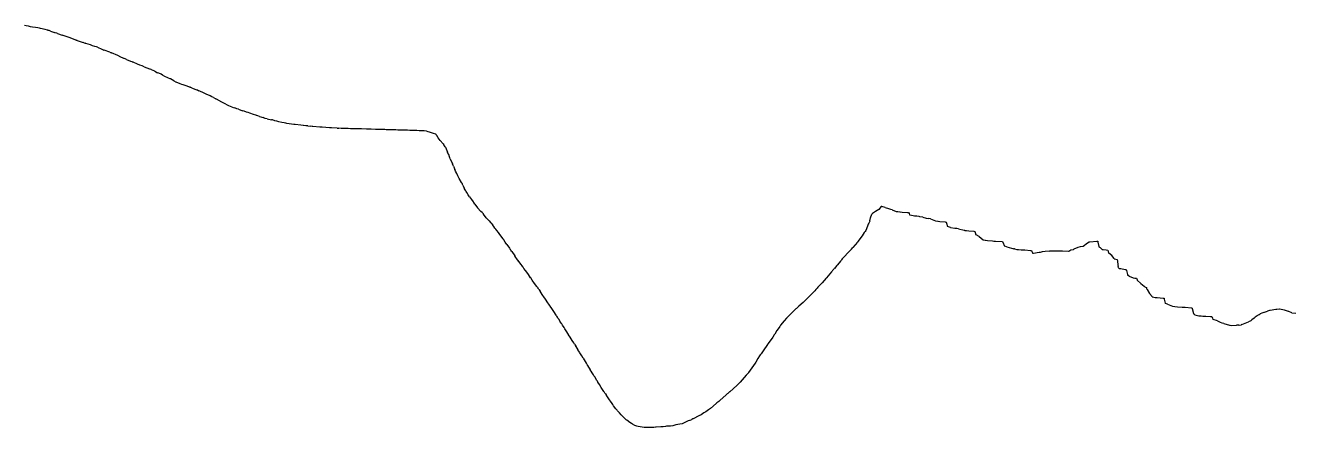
# Model space of a CAD drawing. Extents: x -19 to 227, y -64 to 33.
# Drawn here: x 61.13 to 101.32, y -21.14 to -8.42 of the extents above; entities that cross this region are included whole.
import ezdxf

# ---------------------------------------------------------------- set-up
doc = ezdxf.new("R2010")
doc.units = 0

msp = doc.modelspace()

# ---------------------------------------------------------------- linework, layer by layer
at = {"layer": 'MIDPLANE_Z0_OUTLINE'}
for p, q in [((61.1547, -8.4348), (61.1053, -8.4243)), ((61.2259, -8.4501), (61.1547, -8.4348)), ((61.291, -8.4637), (61.2259, -8.4501)), ((61.353, -8.4767), (61.291, -8.4637)), ((61.4547, -8.4895), (61.353, -8.4767)), ((61.5259, -8.4985), (61.4547, -8.4895)), ((61.5776, -8.5135), (61.5259, -8.4985)), ((61.6075, -8.5221), (61.5776, -8.5135)), ((61.7547, -8.555), (61.6075, -8.5221)), ((61.8259, -8.5709), (61.7547, -8.555)), ((61.8434, -8.5774), (61.8259, -8.5709)), ((61.8499, -8.5798), (61.8434, -8.5774)), ((61.879, -8.5885), (61.8499, -8.5798)), ((61.9294, -8.6037), (61.879, -8.5885)), ((61.9294, -8.6037), (62.0547, -8.6466)), ((62.0758, -8.6538), (62.0547, -8.6466)), ((62.1243, -8.6667), (62.0758, -8.6538)), ((62.1259, -8.6672), (62.1243, -8.6667)), ((62.1464, -8.6749), (62.1259, -8.6672)), ((62.1464, -8.6749), (62.2975, -8.7321)), ((62.3547, -8.7518), (62.2975, -8.7321)), ((62.4259, -8.7763), (62.3547, -8.7518)), ((62.4806, -8.7963), (62.4259, -8.7763)), ((62.5192, -8.8104), (62.4806, -8.7963)), ((62.6547, -8.8631), (62.5192, -8.8104)), ((62.7259, -8.8909), (62.6547, -8.8631)), ((62.7331, -8.8932), (62.7259, -8.8909)), ((62.7356, -8.894), (62.7331, -8.8932)), ((62.7443, -8.8967), (62.7356, -8.894)), ((62.7662, -8.9037), (62.7443, -8.8967)), ((62.7662, -8.9037), (62.9547, -8.9657)), ((62.9616, -8.968), (62.9547, -8.9657)), ((62.986, -8.9749), (62.9616, -8.968)), ((62.986, -8.9749), (63.0259, -8.9864)), ((63.0482, -8.9942), (63.0259, -8.9864)), ((63.1868, -9.0428), (63.0482, -8.9942)), ((63.2547, -9.0666), (63.1868, -9.0428)), ((63.3259, -9.0915), (63.2547, -9.0666)), ((63.3809, -9.1061), (63.3259, -9.0915)), ((63.4146, -9.115), (63.3809, -9.1061)), ((63.4146, -9.115), (63.5547, -9.1775)), ((63.5547, -9.1775), (63.6134, -9.2037)), ((63.6151, -9.2044), (63.6134, -9.2037)), ((63.6223, -9.2073), (63.6151, -9.2044)), ((63.6252, -9.2085), (63.6223, -9.2073)), ((63.6259, -9.2089), (63.6252, -9.2085)), ((63.8077, -9.2749), (63.6259, -9.2089)), ((63.8077, -9.2749), (63.8422, -9.2874)), ((63.8547, -9.2933), (63.8422, -9.2874)), ((63.9259, -9.3266), (63.8547, -9.2933)), ((63.9793, -9.3475), (63.9259, -9.3266)), ((64.0532, -9.3764), (63.9793, -9.3475)), ((64.1547, -9.4237), (64.0532, -9.3764)), ((64.2259, -9.457), (64.1547, -9.4237)), ((64.2476, -9.4688), (64.2259, -9.457)), ((64.2562, -9.4735), (64.2476, -9.4688)), ((64.2858, -9.4848), (64.2562, -9.4735)), ((64.3348, -9.5037), (64.2858, -9.4848)), ((64.3348, -9.5037), (64.4547, -9.5534)), ((64.4699, -9.5597), (64.4547, -9.5534)), ((64.507, -9.5749), (64.4699, -9.5597)), ((64.507, -9.5749), (64.5259, -9.5827)), ((64.5414, -9.5888), (64.5259, -9.5827)), ((64.6841, -9.6455), (64.5414, -9.5888)), ((64.7547, -9.6755), (64.6841, -9.6455)), ((64.8259, -9.7058), (64.7547, -9.6755)), ((64.8697, -9.7253), (64.8259, -9.7058)), ((64.8937, -9.7359), (64.8697, -9.7253)), ((64.8937, -9.7359), (65.0547, -9.7965)), ((65.0547, -9.7965), (65.0737, -9.8037)), ((65.0765, -9.8048), (65.0737, -9.8037)), ((65.1114, -9.8182), (65.0765, -9.8048)), ((65.1235, -9.8249), (65.1114, -9.8182)), ((65.1259, -9.8262), (65.1235, -9.8249)), ((65.2243, -9.8749), (65.1259, -9.8262)), ((65.2243, -9.8749), (65.3115, -9.9181)), ((65.3547, -9.9365), (65.3115, -9.9181)), ((65.4259, -9.9669), (65.3547, -9.9365)), ((65.475, -9.9948), (65.4259, -9.9669)), ((65.5132, -10.0165), (65.475, -9.9948)), ((65.5132, -10.0165), (65.6547, -10.0823)), ((65.6547, -10.0823), (65.7007, -10.1037)), ((65.7033, -10.105), (65.7007, -10.1037)), ((65.7173, -10.1123), (65.7033, -10.105)), ((65.7243, -10.1155), (65.7173, -10.1123)), ((65.7259, -10.1162), (65.7243, -10.1155)), ((65.8273, -10.1749), (65.7259, -10.1162)), ((65.8273, -10.1749), (65.908, -10.2217)), ((65.9547, -10.2405), (65.908, -10.2217)), ((66.0259, -10.2693), (65.9547, -10.2405)), ((66.0809, -10.2907), (66.0259, -10.2693)), ((66.1226, -10.307), (66.0809, -10.2907)), ((66.2547, -10.3494), (66.1226, -10.307)), ((66.3259, -10.3723), (66.2547, -10.3494)), ((66.3421, -10.3791), (66.3259, -10.3723)), ((66.348, -10.3816), (66.3421, -10.3791)), ((66.3692, -10.389), (66.348, -10.3816)), ((66.411, -10.4037), (66.3692, -10.389)), ((66.411, -10.4037), (66.5547, -10.463)), ((66.5631, -10.4665), (66.5547, -10.463)), ((66.5868, -10.4749), (66.5631, -10.4665)), ((66.5868, -10.4749), (66.6259, -10.4888)), ((66.6494, -10.5003), (66.6259, -10.4888)), ((66.7703, -10.5594), (66.6494, -10.5003)), ((66.8547, -10.5945), (66.7703, -10.5594)), ((66.9259, -10.6242), (66.8547, -10.5945)), ((66.961, -10.6428), (66.9259, -10.6242)), ((66.9779, -10.6517), (66.961, -10.6428)), ((67.0334, -10.6783), (66.9779, -10.6517)), ((67.0863, -10.7037), (67.0334, -10.6783)), ((67.0863, -10.7037), (67.1547, -10.7419)), ((67.1759, -10.7537), (67.1547, -10.7419)), ((67.2184, -10.7749), (67.1759, -10.7537)), ((67.2184, -10.7749), (67.2259, -10.7787)), ((67.2332, -10.7827), (67.2259, -10.7787)), ((67.3706, -10.859), (67.2332, -10.7827)), ((67.4547, -10.9034), (67.3706, -10.859)), ((67.5259, -10.941), (67.4547, -10.9034)), ((67.5555, -10.9552), (67.5259, -10.941)), ((67.5683, -10.9613), (67.5555, -10.9552)), ((67.6249, -10.9824), (67.5683, -10.9613)), ((67.682, -11.0037), (67.6249, -10.9824)), ((67.682, -11.0037), (67.7547, -11.033)), ((67.7845, -11.0451), (67.7547, -11.033)), ((67.823, -11.0566), (67.7845, -11.0451)), ((67.8259, -11.0574), (67.823, -11.0566)), ((67.8733, -11.0749), (67.8259, -11.0574)), ((67.8733, -11.0749), (68.0058, -11.1238)), ((68.0547, -11.1392), (68.0058, -11.1238)), ((68.1259, -11.1616), (68.0547, -11.1392)), ((68.1845, -11.1809), (68.1259, -11.1616)), ((68.2329, -11.1967), (68.1845, -11.1809)), ((68.3547, -11.2406), (68.2329, -11.1967)), ((68.4259, -11.2662), (68.3547, -11.2406)), ((68.4477, -11.2716), (68.4259, -11.2662)), ((68.456, -11.2736), (68.4477, -11.2716)), ((68.4891, -11.2853), (68.456, -11.2736)), ((68.541, -11.3037), (68.4891, -11.2853)), ((68.541, -11.3037), (68.6547, -11.3399)), ((68.6813, -11.3483), (68.6547, -11.3399)), ((68.7238, -11.3624), (68.6813, -11.3483)), ((68.7259, -11.3631), (68.7238, -11.3624)), ((68.7821, -11.3749), (68.7259, -11.3631)), ((68.7821, -11.3749), (68.9247, -11.4049)), ((68.9547, -11.4142), (68.9247, -11.4049)), ((69.0259, -11.4364), (68.9547, -11.4142)), ((69.0874, -11.4522), (69.0259, -11.4364)), ((69.1591, -11.4705), (69.0874, -11.4522)), ((69.2547, -11.4915), (69.1591, -11.4705)), ((69.3259, -11.5071), (69.2547, -11.4915)), ((69.3779, -11.5177), (69.3259, -11.5071)), ((69.4061, -11.5235), (69.3779, -11.5177)), ((69.5547, -11.5458), (69.4061, -11.5235)), ((69.6259, -11.5566), (69.5547, -11.5458)), ((69.6565, -11.5597), (69.6259, -11.5566)), ((69.6687, -11.5609), (69.6565, -11.5597)), ((69.8547, -11.5817), (69.6687, -11.5609)), ((69.9259, -11.5896), (69.8547, -11.5817)), ((69.9355, -11.5905), (69.9259, -11.5896)), ((69.9388, -11.5908), (69.9355, -11.5905)), ((70.0043, -11.597), (69.9388, -11.5908)), ((70.0745, -11.6037), (70.0043, -11.597)), ((70.0745, -11.6037), (70.1547, -11.6119)), ((70.2119, -11.6177), (70.1547, -11.6119)), ((70.2233, -11.6188), (70.2119, -11.6177)), ((70.2259, -11.6191), (70.2233, -11.6188)), ((70.4547, -11.6393), (70.2259, -11.6191)), ((70.4874, -11.6422), (70.4547, -11.6393)), ((70.5216, -11.6449), (70.4874, -11.6422)), ((70.5259, -11.6453), (70.5216, -11.6449)), ((70.7547, -11.6618), (70.5259, -11.6453)), ((70.7669, -11.6627), (70.7547, -11.6618)), ((70.8239, -11.6665), (70.7669, -11.6627)), ((70.8259, -11.6666), (70.8239, -11.6665)), ((70.9983, -11.6749), (70.8259, -11.6666)), ((70.9983, -11.6749), (71.0521, -11.6775)), ((71.0547, -11.6776), (71.0521, -11.6775)), ((71.1259, -11.6811), (71.0547, -11.6776)), ((71.1431, -11.6817), (71.1259, -11.6811)), ((71.3417, -11.6879), (71.1431, -11.6817)), ((71.3547, -11.6881), (71.3417, -11.6879)), ((71.4259, -11.6892), (71.3547, -11.6881)), ((71.4608, -11.69), (71.4259, -11.6892)), ((71.6356, -11.694), (71.4608, -11.69)), ((71.6547, -11.6945), (71.6356, -11.694)), ((71.7259, -11.6965), (71.6547, -11.6945)), ((71.7727, -11.6977), (71.7259, -11.6965)), ((71.9279, -11.7018), (71.7727, -11.6977)), ((71.9547, -11.7025), (71.9279, -11.7018)), ((72.0259, -11.7045), (71.9547, -11.7025)), ((72.0823, -11.7063), (72.0259, -11.7045)), ((72.2189, -11.7107), (72.0823, -11.7063)), ((72.2547, -11.7117), (72.2189, -11.7107)), ((72.3259, -11.7136), (72.2547, -11.7117)), ((72.3907, -11.7156), (72.3259, -11.7136)), ((72.5105, -11.7191), (72.3907, -11.7156)), ((72.5547, -11.7204), (72.5105, -11.7191)), ((72.6259, -11.7224), (72.5547, -11.7204)), ((72.6962, -11.7245), (72.6259, -11.7224)), ((72.8019, -11.7277), (72.6962, -11.7245)), ((72.8547, -11.7292), (72.8019, -11.7277)), ((72.9259, -11.7312), (72.8547, -11.7292)), ((72.9997, -11.7334), (72.9259, -11.7312)), ((73.0934, -11.7362), (72.9997, -11.7334)), ((73.1547, -11.7379), (73.0934, -11.7362)), ((73.2259, -11.74), (73.1547, -11.7379)), ((73.3016, -11.7422), (73.2259, -11.74)), ((73.3849, -11.7447), (73.3016, -11.7422)), ((73.4547, -11.7466), (73.3849, -11.7447)), ((73.5259, -11.7486), (73.4547, -11.7466)), ((73.6005, -11.7527), (73.5259, -11.7486)), ((73.6729, -11.7568), (73.6005, -11.7527)), ((73.7547, -11.7612), (73.6729, -11.7568)), ((73.8259, -11.765), (73.7547, -11.7612)), ((73.8831, -11.7851), (73.8259, -11.765)), ((73.9285, -11.8011), (73.8831, -11.7851)), ((74.0547, -11.842), (73.9285, -11.8011)), ((74.1259, -11.8651), (74.0547, -11.842)), ((74.1372, -11.8818), (74.1259, -11.8651)), ((74.1415, -11.8881), (74.1372, -11.8818)), ((74.1449, -11.8922), (74.1415, -11.8881)), ((74.1544, -11.9037), (74.1449, -11.8922)), ((74.2033, -11.9749), (74.1544, -11.9037)), ((74.2649, -12.0647), (74.2033, -11.9749)), ((74.2649, -12.0647), (74.3547, -12.1714)), ((74.3547, -12.1714), (74.3818, -12.2037)), ((74.3836, -12.2065), (74.3818, -12.2037)), ((74.3993, -12.2303), (74.3836, -12.2065)), ((74.425, -12.2647), (74.3993, -12.2303)), ((74.4259, -12.2661), (74.425, -12.2647)), ((74.4295, -12.2749), (74.4259, -12.2661)), ((74.4295, -12.2749), (74.4947, -12.4349)), ((74.5088, -12.4603), (74.4947, -12.4349)), ((74.5328, -12.5037), (74.5088, -12.4603)), ((74.5575, -12.5749), (74.5328, -12.5037)), ((74.5825, -12.6472), (74.5575, -12.5749)), ((74.5825, -12.6472), (74.6547, -12.7978)), ((74.6547, -12.7978), (74.6575, -12.8037)), ((74.6577, -12.8043), (74.6575, -12.8037)), ((74.6738, -12.8558), (74.6577, -12.8043)), ((74.6822, -12.8749), (74.6738, -12.8558)), ((74.6822, -12.8749), (74.7259, -12.9755)), ((74.7488, -13.0276), (74.7259, -12.9755)), ((74.765, -13.0646), (74.7488, -13.0276)), ((74.7723, -13.0764), (74.765, -13.0646)), ((74.7893, -13.1037), (74.7723, -13.0764)), ((74.822, -13.1749), (74.7893, -13.1037)), ((74.8638, -13.2658), (74.822, -13.1749)), ((74.9378, -13.3893), (74.8638, -13.2658)), ((74.9464, -13.4037), (74.9378, -13.3893)), ((74.9464, -13.4037), (74.9547, -13.4213)), ((74.9718, -13.4578), (74.9547, -13.4213)), ((74.9803, -13.4749), (74.9718, -13.4578)), ((74.9803, -13.4749), (75.0259, -13.5672)), ((75.0533, -13.6168), (75.0259, -13.5672)), ((75.0744, -13.6552), (75.0533, -13.6168)), ((75.0861, -13.6712), (75.0744, -13.6552)), ((75.1097, -13.7037), (75.0861, -13.6712)), ((75.1501, -13.7749), (75.1097, -13.7037)), ((75.188, -13.8416), (75.1501, -13.7749)), ((75.188, -13.8416), (75.2547, -13.93)), ((75.2547, -13.93), (75.3102, -14.0037)), ((75.3115, -14.0055), (75.3102, -14.0037)), ((75.3166, -14.013), (75.3115, -14.0055)), ((75.3243, -14.0226), (75.3166, -14.013)), ((75.3259, -14.0247), (75.3243, -14.0226)), ((75.3626, -14.0749), (75.3259, -14.0247)), ((75.3626, -14.0749), (75.4437, -14.1859)), ((75.4437, -14.1859), (75.5547, -14.3029)), ((75.5547, -14.3029), (75.5554, -14.3037)), ((75.5555, -14.3038), (75.5554, -14.3037)), ((75.5876, -14.342), (75.5555, -14.3038)), ((75.619, -14.3749), (75.5876, -14.342)), ((75.619, -14.3749), (75.6259, -14.3823)), ((75.6349, -14.3939), (75.6259, -14.3823)), ((75.7223, -14.5073), (75.6349, -14.3939)), ((87.8923, -14.5115), (87.9259, -14.3964)), ((87.9557, -14.3749), (87.9259, -14.3964)), ((88.0488, -14.3037), (87.9557, -14.3749)), ((88.1499, -14.2477), (88.0488, -14.3037)), ((88.1547, -14.2451), (88.1499, -14.2477)), ((88.2259, -14.1448), (88.1547, -14.2451)), ((88.2445, -14.1495), (88.2259, -14.1448)), ((88.3528, -14.1768), (88.2445, -14.1495)), ((88.3528, -14.1768), (88.4547, -14.2133)), ((88.4547, -14.2133), (88.5169, -14.2356)), ((88.5169, -14.2356), (88.5259, -14.2388)), ((88.575, -14.2546), (88.5259, -14.2388)), ((88.575, -14.2546), (88.6973, -14.3037)), ((88.6973, -14.3037), (88.7055, -14.3047)), ((88.7055, -14.3047), (88.7547, -14.3106)), ((88.7547, -14.3106), (88.8126, -14.317)), ((88.8126, -14.317), (88.8259, -14.318)), ((88.8259, -14.318), (88.8869, -14.3228)), ((88.8869, -14.3228), (89.0547, -14.3359)), ((89.0547, -14.3359), (89.0907, -14.3389)), ((89.0907, -14.3389), (89.1071, -14.3749)), ((89.1071, -14.3749), (89.1259, -14.4159)), ((89.1443, -14.4199), (89.1259, -14.4159)), ((89.2802, -14.4494), (89.1443, -14.4199)), ((89.3547, -14.4589), (89.2802, -14.4494)), ((89.4259, -14.4679), (89.3547, -14.4589)), ((75.779, -14.5679), (75.7223, -14.5073)), ((75.8126, -14.6037), (75.779, -14.5679)), ((75.8126, -14.6037), (75.8547, -14.6539)), ((75.8643, -14.6653), (75.8547, -14.6539)), ((75.8728, -14.6749), (75.8643, -14.6653)), ((75.8728, -14.6749), (75.9259, -14.7349)), ((75.9586, -14.7793), (75.9259, -14.7349)), ((75.9974, -14.8322), (75.9586, -14.7793)), ((76.022, -14.8622), (75.9974, -14.8322)), ((76.056, -14.9037), (76.022, -14.8622)), ((87.7925, -14.7712), (87.7349, -14.9037)), ((87.8188, -14.7109), (87.7925, -14.7712)), ((87.8352, -14.6749), (87.8188, -14.7109)), ((87.8547, -14.6287), (87.8352, -14.6749)), ((87.8623, -14.6111), (87.8547, -14.6287)), ((87.8654, -14.6037), (87.8623, -14.6111)), ((87.8654, -14.6037), (87.8923, -14.5115)), ((89.4461, -14.471), (89.4259, -14.4679)), ((89.5438, -14.4858), (89.4461, -14.471)), ((89.5438, -14.4858), (89.6547, -14.5133)), ((89.6547, -14.5133), (89.7223, -14.5301)), ((89.7223, -14.5301), (89.7259, -14.531)), ((89.7869, -14.5427), (89.7259, -14.531)), ((89.7869, -14.5427), (89.9416, -14.6037)), ((89.9416, -14.6037), (89.9424, -14.6038)), ((89.9424, -14.6038), (89.9547, -14.6052)), ((89.9547, -14.6052), (90.0172, -14.6124)), ((90.0172, -14.6124), (90.0259, -14.6129)), ((90.0259, -14.6129), (90.087, -14.6196)), ((90.087, -14.6196), (90.2547, -14.6381)), ((90.2547, -14.6381), (90.2879, -14.6417)), ((90.2879, -14.6417), (90.297, -14.6749)), ((90.297, -14.6749), (90.3259, -14.7805)), ((90.3293, -14.7816), (90.3259, -14.7805)), ((90.4176, -14.812), (90.3293, -14.7816)), ((90.4176, -14.812), (90.5547, -14.8302)), ((90.5547, -14.8302), (90.6141, -14.838)), ((90.6141, -14.838), (90.6259, -14.8396)), ((90.6737, -14.8559), (90.6259, -14.8396)), ((90.6737, -14.8559), (90.8547, -14.8982)), ((76.1089, -14.9749), (76.056, -14.9037)), ((76.1284, -15.0012), (76.1089, -14.9749)), ((76.1547, -15.0365), (76.1284, -15.0012)), ((76.2259, -15.1321), (76.1547, -15.0365)), ((76.2451, -15.1622), (76.2259, -15.1321)), ((76.2537, -15.1759), (76.2451, -15.1622)), ((76.2593, -15.1837), (76.2537, -15.1759)), ((76.2733, -15.2037), (76.2593, -15.1837)), ((76.3221, -15.2749), (76.2733, -15.2037)), ((87.4868, -15.2583), (87.4731, -15.2749)), ((87.5319, -15.2037), (87.4868, -15.2583)), ((87.5547, -15.1716), (87.5319, -15.2037)), ((87.6259, -15.073), (87.5547, -15.1716)), ((87.6908, -14.9749), (87.6259, -15.073)), ((87.714, -14.9375), (87.6908, -14.9749)), ((87.7349, -14.9037), (87.714, -14.9375)), ((90.8547, -14.8982), (90.8607, -14.8997)), ((90.8607, -14.8997), (90.8779, -14.9037)), ((90.8779, -14.9037), (90.9225, -14.9071)), ((90.9225, -14.9071), (90.9259, -14.9071)), ((90.9259, -14.9071), (91.0044, -14.9153)), ((91.0044, -14.9153), (91.1547, -14.9311)), ((91.1547, -14.9311), (91.1943, -14.9353)), ((91.1943, -14.9353), (91.2059, -14.9749)), ((91.2059, -14.9749), (91.2259, -15.0441)), ((91.2361, -15.0494), (91.2259, -15.0441)), ((91.3302, -15.0994), (91.2361, -15.0494)), ((91.3302, -15.0994), (91.4547, -15.2004)), ((91.4547, -15.2004), (91.4569, -15.2019)), ((91.4569, -15.2019), (91.4594, -15.2037)), ((91.4594, -15.2037), (91.5156, -15.214)), ((91.5156, -15.214), (91.5259, -15.2146)), ((91.5259, -15.2146), (91.5915, -15.2212)), ((91.5915, -15.2212), (91.7547, -15.2377)), ((91.7547, -15.2377), (91.7888, -15.2408)), ((91.7888, -15.2408), (91.8259, -15.2403)), ((91.8259, -15.2403), (91.8471, -15.2418)), ((91.8471, -15.2418), (92.0547, -15.2566)), ((92.0547, -15.2566), (92.0716, -15.258)), ((92.0716, -15.258), (92.0775, -15.2749)), ((94.8259, -15.264), (94.8119, -15.2749)), ((94.8259, -15.264), (94.8333, -15.2635)), ((94.8333, -15.2635), (95.0547, -15.2479)), ((95.0547, -15.2479), (95.0809, -15.2487)), ((95.0809, -15.2487), (95.0871, -15.2749)), ((76.376, -15.3536), (76.3221, -15.2749)), ((76.376, -15.3536), (76.4547, -15.4637)), ((76.4547, -15.4637), (76.4832, -15.5037)), ((76.4853, -15.5064), (76.4832, -15.5037)), ((76.5018, -15.5278), (76.4853, -15.5064)), ((76.5245, -15.5582), (76.5018, -15.5278)), ((76.5259, -15.5602), (76.5245, -15.5582)), ((76.536, -15.5749), (76.5259, -15.5602)), ((76.536, -15.5749), (76.6247, -15.7049)), ((87.2111, -15.5749), (87.0259, -15.7676)), ((87.2205, -15.5649), (87.2111, -15.5749)), ((87.2547, -15.5286), (87.2205, -15.5649)), ((87.2783, -15.5037), (87.2547, -15.5286)), ((87.2783, -15.5037), (87.2853, -15.4953)), ((87.2853, -15.4953), (87.3259, -15.4466)), ((87.4731, -15.2749), (87.3259, -15.4466)), ((92.0775, -15.2749), (92.1259, -15.4037)), ((92.1305, -15.405), (92.1259, -15.4037)), ((92.2046, -15.425), (92.1305, -15.405)), ((92.2046, -15.425), (92.3547, -15.4638)), ((92.3547, -15.4638), (92.3918, -15.4734)), ((92.3918, -15.4734), (92.4259, -15.4822)), ((92.4434, -15.4862), (92.4259, -15.4822)), ((92.4434, -15.4862), (92.5169, -15.5037)), ((92.5169, -15.5037), (92.5732, -15.508)), ((92.5732, -15.508), (92.6547, -15.5142)), ((92.6547, -15.5142), (92.7111, -15.5185)), ((92.7111, -15.5185), (92.7259, -15.5189)), ((92.7259, -15.5189), (92.7783, -15.5236)), ((92.7783, -15.5236), (92.9547, -15.5394)), ((92.9547, -15.5394), (92.9872, -15.5424)), ((92.9872, -15.5424), (93.0003, -15.5749)), ((93.0003, -15.5749), (93.0259, -15.6386)), ((93.054, -15.6337), (93.0259, -15.6386)), ((93.2261, -15.6035), (93.054, -15.6337)), ((93.2547, -15.5985), (93.2261, -15.6035)), ((93.3259, -15.5861), (93.2547, -15.5985)), ((93.336, -15.5848), (93.3259, -15.5861)), ((93.414, -15.5749), (93.336, -15.5848)), ((93.5547, -15.5571), (93.414, -15.5749)), ((93.5547, -15.5571), (93.5751, -15.5545)), ((93.5751, -15.5545), (93.6259, -15.5502)), ((93.6259, -15.5502), (93.6732, -15.5493)), ((93.6732, -15.5493), (93.8547, -15.5459)), ((93.8547, -15.5459), (93.8843, -15.5453)), ((93.8843, -15.5453), (93.9259, -15.5496)), ((93.9259, -15.5496), (93.9641, -15.5521)), ((93.9641, -15.5521), (94.1547, -15.5644)), ((94.1547, -15.5644), (94.166, -15.5636)), ((94.166, -15.5636), (94.2259, -15.5197)), ((94.2259, -15.5197), (94.3181, -15.5037)), ((94.327, -15.4999), (94.3181, -15.5037)), ((94.4547, -15.4462), (94.327, -15.4999)), ((94.5259, -15.4227), (94.4547, -15.4462)), ((94.5324, -15.4219), (94.5259, -15.4227)), ((94.6182, -15.4114), (94.5324, -15.4219)), ((94.7547, -15.3052), (94.6182, -15.4114)), ((94.8119, -15.2749), (94.7547, -15.3052)), ((95.0871, -15.2749), (95.1205, -15.4165)), ((95.1205, -15.4165), (95.1259, -15.4396)), ((95.1742, -15.4554), (95.1259, -15.4396)), ((95.1742, -15.4554), (95.2253, -15.5037)), ((95.2253, -15.5037), (95.2519, -15.5073)), ((95.2519, -15.5073), (95.3547, -15.5216)), ((95.3547, -15.5216), (95.4016, -15.528)), ((95.4016, -15.528), (95.414, -15.5749)), ((95.414, -15.5749), (95.4259, -15.6198)), ((95.433, -15.6254), (95.4259, -15.6198)), ((95.528, -15.7016), (95.433, -15.6254)), ((76.6618, -15.7581), (76.6247, -15.7049)), ((76.6936, -15.8037), (76.6618, -15.7581)), ((76.7469, -15.8749), (76.6936, -15.8037)), ((76.7503, -15.8794), (76.7469, -15.8749)), ((76.7547, -15.8853), (76.7503, -15.8794)), ((76.8259, -15.9815), (76.7547, -15.8853)), ((76.8558, -16.0249), (76.8259, -15.9815)), ((76.8758, -16.0539), (76.8558, -16.0249)), ((76.8874, -16.0704), (76.8758, -16.0539)), ((76.9108, -16.1037), (76.8874, -16.0704)), ((86.8196, -16.0141), (86.7446, -16.1037)), ((86.841, -15.9887), (86.8196, -16.0141)), ((86.9355, -15.8749), (86.841, -15.9887)), ((86.9547, -15.8515), (86.9355, -15.8749)), ((86.9689, -15.8343), (86.9547, -15.8515)), ((86.994, -15.8037), (86.9689, -15.8343)), ((86.994, -15.8037), (87.0003, -15.7966)), ((87.0003, -15.7966), (87.0259, -15.7676)), ((95.6011, -15.7962), (95.528, -15.7016)), ((95.6069, -15.8037), (95.6011, -15.7962)), ((95.6069, -15.8037), (95.6547, -15.8166)), ((95.6547, -15.8166), (95.7005, -15.8291)), ((95.7005, -15.8291), (95.7067, -15.8749)), ((95.7067, -15.8749), (95.7194, -15.988)), ((95.7194, -15.988), (95.7259, -16.0466)), ((95.7438, -16.0858), (95.7259, -16.0466)), ((76.963, -16.1749), (76.9108, -16.1037)), ((77.0018, -16.2279), (76.963, -16.1749)), ((77.0547, -16.3011), (77.0018, -16.2279)), ((77.1259, -16.3998), (77.0547, -16.3011)), ((77.1271, -16.4015), (77.1259, -16.3998)), ((77.1275, -16.4021), (77.1271, -16.4015)), ((77.1278, -16.4025), (77.1275, -16.4021)), ((77.1286, -16.4037), (77.1278, -16.4025)), ((77.1784, -16.4749), (77.1286, -16.4037)), ((77.2509, -16.5787), (77.1784, -16.4749)), ((86.4334, -16.4749), (86.4259, -16.4842)), ((86.4758, -16.4223), (86.4334, -16.4749)), ((86.4908, -16.4037), (86.4758, -16.4223)), ((86.6547, -16.211), (86.4908, -16.4037)), ((86.6733, -16.1892), (86.6547, -16.211)), ((86.6854, -16.1749), (86.6733, -16.1892)), ((86.7259, -16.127), (86.6854, -16.1749)), ((86.7407, -16.1085), (86.7259, -16.127)), ((86.7446, -16.1037), (86.7407, -16.1085)), ((95.7438, -16.0858), (95.7653, -16.1037)), ((95.7653, -16.1037), (95.8142, -16.1124)), ((95.8142, -16.1124), (95.9547, -16.1374)), ((95.9547, -16.1374), (95.9858, -16.1438)), ((95.9858, -16.1438), (95.993, -16.1749)), ((95.993, -16.1749), (96.0224, -16.3025)), ((96.0224, -16.3025), (96.0259, -16.3179)), ((96.0792, -16.3504), (96.0259, -16.3179)), ((96.0792, -16.3504), (96.2014, -16.4037)), ((96.2014, -16.4037), (96.2121, -16.4048)), ((96.2121, -16.4048), (96.2547, -16.4093)), ((96.2547, -16.4093), (96.3141, -16.4155)), ((96.3141, -16.4155), (96.3259, -16.469)), ((96.3259, -16.469), (96.3288, -16.4716)), ((96.3288, -16.4716), (96.3325, -16.4749)), ((96.3325, -16.4749), (96.4496, -16.58)), ((77.3215, -16.6799), (77.2509, -16.5787)), ((77.338, -16.7037), (77.3215, -16.6799)), ((77.338, -16.7037), (77.3547, -16.7274)), ((77.3743, -16.7553), (77.3547, -16.7274)), ((77.3881, -16.7749), (77.3743, -16.7553)), ((77.3881, -16.7749), (77.4259, -16.8289)), ((77.4564, -16.8738), (77.4259, -16.8289)), ((77.4965, -16.9331), (77.4564, -16.8738)), ((86.1259, -16.8111), (86.0547, -16.8838)), ((86.1581, -16.7749), (86.1259, -16.8111)), ((86.1988, -16.7289), (86.1581, -16.7749)), ((86.2212, -16.7037), (86.1988, -16.7289)), ((86.3547, -16.5605), (86.2212, -16.7037)), ((86.4259, -16.4842), (86.3547, -16.5605)), ((96.4496, -16.58), (96.5547, -16.668)), ((96.5547, -16.668), (96.5749, -16.6849)), ((96.5749, -16.6849), (96.5972, -16.7037)), ((96.5972, -16.7037), (96.6216, -16.708)), ((96.6216, -16.708), (96.6259, -16.736)), ((96.6259, -16.736), (96.6393, -16.7583)), ((96.6393, -16.7583), (96.6492, -16.7749)), ((96.6492, -16.7749), (96.726, -16.9036)), ((77.5153, -16.9608), (77.4965, -16.9331)), ((77.5444, -17.0037), (77.5153, -16.9608)), ((77.5929, -17.0749), (77.5444, -17.0037)), ((77.6179, -17.1117), (77.5929, -17.0749)), ((77.6547, -17.1658), (77.6179, -17.1117)), ((77.7259, -17.2707), (77.6547, -17.1658)), ((77.7355, -17.2853), (77.7259, -17.2707)), ((85.7547, -17.1792), (85.6191, -17.3037)), ((85.8259, -17.1138), (85.7547, -17.1792)), ((85.8653, -17.0749), (85.8259, -17.1138)), ((85.9111, -17.0297), (85.8653, -17.0749)), ((85.9374, -17.0037), (85.9111, -17.0297)), ((86.0547, -16.8838), (85.9374, -17.0037)), ((96.8064, -16.9986), (96.726, -16.9036)), ((96.8107, -17.0037), (96.8064, -16.9986)), ((96.8107, -17.0037), (96.8547, -17.0149)), ((96.8547, -17.0149), (96.9026, -17.027)), ((96.9026, -17.027), (96.9259, -17.0274)), ((96.9259, -17.0274), (96.9646, -17.0303)), ((96.9646, -17.0303), (97.1547, -17.0448)), ((97.1547, -17.0448), (97.1827, -17.047)), ((97.1827, -17.047), (97.1904, -17.0749)), ((97.1904, -17.0749), (97.222, -17.2024)), ((97.222, -17.2024), (97.2259, -17.2185)), ((97.2967, -17.2329), (97.2259, -17.2185)), ((97.2967, -17.2329), (97.4547, -17.3018)), ((77.739, -17.2906), (77.7355, -17.2853)), ((77.7412, -17.2939), (77.739, -17.2906)), ((77.7477, -17.3037), (77.7412, -17.2939)), ((77.7946, -17.3749), (77.7477, -17.3037)), ((77.8582, -17.4714), (77.7946, -17.3749)), ((77.9351, -17.5882), (77.8582, -17.4714)), ((77.9453, -17.6037), (77.9351, -17.5882)), ((77.9453, -17.6037), (77.9547, -17.618)), ((77.9773, -17.6523), (77.9547, -17.618)), ((77.9922, -17.6749), (77.9773, -17.6523)), ((77.9922, -17.6749), (78.0259, -17.7262)), ((85.2259, -17.6801), (85.1547, -17.7671)), ((85.2309, -17.6749), (85.2259, -17.6801)), ((85.2824, -17.6217), (85.2309, -17.6749)), ((85.2998, -17.6037), (85.2824, -17.6217)), ((85.4547, -17.4557), (85.2998, -17.6037)), ((85.5259, -17.3877), (85.4547, -17.4557)), ((85.5401, -17.3749), (85.5259, -17.3877)), ((85.5971, -17.3235), (85.5401, -17.3749)), ((85.6191, -17.3037), (85.5971, -17.3235)), ((97.4547, -17.3018), (97.4559, -17.3025)), ((97.4559, -17.3025), (97.4582, -17.3037)), ((97.4582, -17.3037), (97.5193, -17.3103)), ((97.5193, -17.3103), (97.5259, -17.3103)), ((97.5259, -17.3103), (97.609, -17.3174)), ((97.609, -17.3174), (97.7547, -17.3297)), ((97.7547, -17.3297), (97.7959, -17.3337)), ((97.7959, -17.3337), (97.8259, -17.3337)), ((97.8259, -17.3337), (97.8503, -17.3362)), ((97.8503, -17.3362), (98.0547, -17.3575)), ((98.0547, -17.3575), (98.0706, -17.359)), ((98.0706, -17.359), (98.0752, -17.3749)), ((98.0752, -17.3749), (98.1184, -17.5303)), ((98.1184, -17.5303), (98.1259, -17.5574)), ((98.1576, -17.5721), (98.1259, -17.5574)), ((98.1576, -17.5721), (98.2823, -17.6037)), ((98.2823, -17.6037), (98.3093, -17.6059)), ((98.3093, -17.6059), (98.3547, -17.6095)), ((98.3547, -17.6095), (98.4138, -17.6158)), ((98.4138, -17.6158), (98.4259, -17.6155)), ((98.4259, -17.6155), (98.5002, -17.6198)), ((98.5002, -17.6198), (98.6547, -17.6288)), ((98.6547, -17.6288), (98.6982, -17.6314)), ((98.6982, -17.6314), (98.7113, -17.6749)), ((98.7113, -17.6749), (98.7259, -17.7235)), ((100.0388, -17.6749), (99.9646, -17.7338)), ((100.0721, -17.6485), (100.0388, -17.6749)), ((100.1286, -17.6037), (100.0721, -17.6485)), ((100.1547, -17.5874), (100.1286, -17.6037)), ((100.1547, -17.5874), (100.1917, -17.5644)), ((100.1917, -17.5644), (100.2259, -17.5431)), ((100.3266, -17.503), (100.2259, -17.5431)), ((100.3266, -17.503), (100.4547, -17.4613)), ((100.5259, -17.4381), (100.4547, -17.4613)), ((100.5469, -17.4345), (100.5259, -17.4381)), ((100.7256, -17.404), (100.5469, -17.4345)), ((100.7547, -17.4007), (100.7256, -17.404)), ((100.8259, -17.3926), (100.7547, -17.4007)), ((100.8335, -17.3943), (100.8259, -17.3926)), ((100.9985, -17.4311), (100.8335, -17.3943)), ((101.0547, -17.4474), (100.9985, -17.4311)), ((101.1259, -17.4679), (101.0547, -17.4474)), ((101.1313, -17.47), (101.1259, -17.4679)), ((101.224, -17.5056), (101.1313, -17.47)), ((101.224, -17.5056), (101.3547, -17.5216)), ((78.0549, -17.7715), (78.0259, -17.7262)), ((78.0951, -17.8345), (78.0549, -17.7715)), ((78.112, -17.8609), (78.0951, -17.8345)), ((78.1394, -17.9037), (78.112, -17.8609)), ((78.1849, -17.9749), (78.1394, -17.9037)), ((78.2121, -18.0175), (78.1849, -17.9749)), ((78.2547, -18.0841), (78.2121, -18.0175)), ((84.9259, -18.0721), (84.8547, -18.1849)), ((84.9935, -17.9749), (84.9259, -18.0721)), ((85.0153, -17.9435), (84.9935, -17.9749)), ((85.043, -17.9037), (85.0153, -17.9435)), ((85.1547, -17.7671), (85.043, -17.9037)), ((98.7375, -17.7264), (98.7259, -17.7235)), ((98.8704, -17.7592), (98.7375, -17.7264)), ((98.8704, -17.7592), (98.9547, -17.8017)), ((98.9547, -17.8017), (99.0096, -17.8295)), ((99.0096, -17.8295), (99.0259, -17.8378)), ((99.0768, -17.8528), (99.0259, -17.8378)), ((99.0768, -17.8528), (99.2547, -17.8985)), ((99.2547, -17.8985), (99.2591, -17.8997)), ((99.2591, -17.8997), (99.2746, -17.9037)), ((99.2746, -17.9037), (99.3231, -17.9065)), ((99.3231, -17.9065), (99.3259, -17.9065)), ((99.3259, -17.9065), (99.475, -17.9037)), ((99.5547, -17.8979), (99.475, -17.9037)), ((99.5547, -17.8979), (99.5617, -17.8974)), ((99.5617, -17.8974), (99.6259, -17.8928)), ((99.6463, -17.8833), (99.6259, -17.8928)), ((99.6463, -17.8833), (99.8547, -17.7947)), ((99.9259, -17.7644), (99.8547, -17.7947)), ((99.9646, -17.7338), (99.9259, -17.7644)), ((78.3259, -18.1956), (78.2547, -18.0841)), ((78.3283, -18.1994), (78.3259, -18.1956)), ((78.329, -18.2006), (78.3283, -18.1994)), ((78.3295, -18.2013), (78.329, -18.2006)), ((78.331, -18.2037), (78.3295, -18.2013)), ((78.3754, -18.2749), (78.331, -18.2037)), ((78.4443, -18.3853), (78.3754, -18.2749)), ((78.4931, -18.4636), (78.4443, -18.3853)), ((78.5182, -18.5037), (78.4931, -18.4636)), ((84.6464, -18.4832), (84.6436, -18.4877)), ((84.7928, -18.2749), (84.6464, -18.4832)), ((84.8428, -18.2037), (84.7928, -18.2749)), ((84.8547, -18.1849), (84.8428, -18.2037)), ((78.5182, -18.5037), (78.5547, -18.5622)), ((78.5596, -18.57), (78.5547, -18.5622)), ((78.5626, -18.5749), (78.5596, -18.57)), ((78.5626, -18.5749), (78.6259, -18.6764)), ((78.6544, -18.7227), (78.6259, -18.6764)), ((78.6744, -18.7552), (78.6544, -18.7227)), ((78.684, -18.7708), (78.6744, -18.7552)), ((78.7042, -18.8037), (78.684, -18.7708)), ((78.7481, -18.8749), (78.7042, -18.8037)), ((78.7887, -18.9409), (78.7481, -18.8749)), ((84.3753, -18.8749), (84.3259, -18.9514)), ((84.3988, -18.8386), (84.3753, -18.8749)), ((84.4213, -18.8037), (84.3988, -18.8386)), ((84.5547, -18.6146), (84.4213, -18.8037)), ((84.5617, -18.6047), (84.5547, -18.6146)), ((84.5827, -18.5749), (84.5617, -18.6047)), ((84.6259, -18.5136), (84.5827, -18.5749)), ((84.6319, -18.5058), (84.6259, -18.5136)), ((84.6336, -18.5037), (84.6319, -18.5058)), ((84.6436, -18.4877), (84.6336, -18.5037)), ((78.7887, -18.9409), (78.8547, -19.0483)), ((78.8547, -19.0483), (78.8888, -19.1037)), ((78.8906, -19.1067), (78.8888, -19.1037)), ((78.9029, -19.1267), (78.8906, -19.1067)), ((78.9249, -19.1624), (78.9029, -19.1267)), ((78.9259, -19.1641), (78.9249, -19.1624)), ((78.9326, -19.1749), (78.9259, -19.1641)), ((78.9326, -19.1749), (79.0172, -19.3124)), ((84.1865, -19.1749), (84.0289, -19.4007)), ((84.2362, -19.1037), (84.1865, -19.1749)), ((84.2547, -19.0723), (84.2362, -19.1037)), ((84.3259, -18.9514), (84.2547, -19.0723)), ((79.0436, -19.3551), (79.0172, -19.3124)), ((79.0735, -19.4037), (79.0436, -19.3551)), ((79.1174, -19.4749), (79.0735, -19.4037)), ((79.1316, -19.498), (79.1174, -19.4749)), ((79.1547, -19.5356), (79.1316, -19.498)), ((79.2259, -19.6513), (79.1547, -19.5356)), ((79.2404, -19.6741), (79.2259, -19.6513)), ((79.2463, -19.6833), (79.2404, -19.6741)), ((79.2497, -19.6888), (79.2463, -19.6833)), ((79.2593, -19.7037), (79.2497, -19.6888)), ((83.9547, -19.4855), (83.7614, -19.7037)), ((83.9558, -19.4843), (83.9547, -19.4855)), ((83.9641, -19.4749), (83.9558, -19.4843)), ((84.0259, -19.4051), (83.9641, -19.4749)), ((84.0269, -19.4039), (84.0259, -19.4051)), ((84.0271, -19.4037), (84.0269, -19.4039)), ((84.0286, -19.4012), (84.0271, -19.4037)), ((84.0289, -19.4007), (84.0286, -19.4012)), ((79.3043, -19.7749), (79.2593, -19.7037)), ((79.3625, -19.8671), (79.3043, -19.7749)), ((79.445, -19.9956), (79.3625, -19.8671)), ((79.4502, -20.0037), (79.445, -19.9956)), ((79.4502, -20.0037), (79.4547, -20.0108)), ((79.4794, -20.0502), (79.4547, -20.0108)), ((79.4953, -20.0749), (79.4794, -20.0502)), ((79.4953, -20.0749), (79.5259, -20.123)), ((83.3526, -20.0749), (83.3043, -20.1171)), ((83.3547, -20.0731), (83.3526, -20.0749)), ((83.3689, -20.0607), (83.3547, -20.0731)), ((83.414, -20.0226), (83.3689, -20.0607)), ((83.4259, -20.0125), (83.414, -20.0226)), ((83.4336, -20.0057), (83.4259, -20.0125)), ((83.4359, -20.0037), (83.4336, -20.0057)), ((83.6547, -19.8039), (83.4359, -20.0037)), ((83.6849, -19.7763), (83.6547, -19.8039)), ((83.6864, -19.7749), (83.6849, -19.7763)), ((83.7259, -19.7388), (83.6864, -19.7749)), ((83.7531, -19.712), (83.7259, -19.7388)), ((83.7614, -19.7037), (83.7531, -19.712)), ((79.5558, -20.1659), (79.5259, -20.123)), ((79.6001, -20.2295), (79.5558, -20.1659)), ((79.6226, -20.2603), (79.6001, -20.2295)), ((79.6544, -20.3037), (79.6226, -20.2603)), ((79.7042, -20.3749), (79.6544, -20.3037)), ((79.7249, -20.4047), (79.7042, -20.3749)), ((79.7547, -20.4454), (79.7249, -20.4047)), ((79.8259, -20.5429), (79.7547, -20.4454)), ((83.0057, -20.3749), (82.8259, -20.5304)), ((83.0258, -20.3575), (83.0057, -20.3749)), ((83.0547, -20.3325), (83.0258, -20.3575)), ((83.088, -20.3037), (83.0547, -20.3325)), ((83.088, -20.3037), (83.0935, -20.2992)), ((83.0935, -20.2992), (83.1259, -20.2728)), ((83.3043, -20.1171), (83.1259, -20.2728)), ((79.8456, -20.5659), (79.8259, -20.5429)), ((79.854, -20.5756), (79.8456, -20.5659)), ((79.8618, -20.5838), (79.854, -20.5756)), ((79.8808, -20.6037), (79.8618, -20.5838)), ((79.9428, -20.6749), (79.8808, -20.6037)), ((79.9949, -20.7347), (79.9428, -20.6749)), ((80.0547, -20.7978), (79.9949, -20.7347)), ((80.1259, -20.873), (80.0547, -20.7978)), ((80.1385, -20.883), (80.1259, -20.873)), ((80.143, -20.8866), (80.1385, -20.883)), ((80.1508, -20.8913), (80.143, -20.8866)), ((80.1707, -20.9037), (80.1508, -20.8913)), ((82.1772, -20.9019), (82.2259, -20.8824)), ((82.261, -20.8631), (82.2259, -20.8824)), ((82.2732, -20.8565), (82.261, -20.8631)), ((82.4547, -20.7702), (82.2732, -20.8565)), ((82.5259, -20.7363), (82.4547, -20.7702)), ((82.6147, -20.6749), (82.5259, -20.7363)), ((82.6722, -20.6351), (82.6147, -20.6749)), ((82.7176, -20.6037), (82.6722, -20.6351)), ((82.7547, -20.5786), (82.7176, -20.6037)), ((82.8259, -20.5304), (82.7547, -20.5786)), ((80.2695, -20.9749), (80.1707, -20.9037)), ((80.319, -21.0106), (80.2695, -20.9749)), ((80.3547, -21.0314), (80.319, -21.0106)), ((80.4259, -21.073), (80.3547, -21.0314)), ((80.4843, -21.0904), (80.4259, -21.073)), ((80.5266, -21.103), (80.4843, -21.0904)), ((80.6547, -21.1238), (80.5266, -21.103)), ((80.7259, -21.1353), (80.6547, -21.1238)), ((80.7714, -21.1371), (80.7259, -21.1353)), ((80.7917, -21.138), (80.7714, -21.1371)), ((80.9547, -21.1328), (80.7917, -21.138)), ((81.0259, -21.1306), (80.9547, -21.1328)), ((81.0793, -21.1274), (81.0259, -21.1306)), ((81.1037, -21.1259), (81.0793, -21.1274)), ((81.2547, -21.1164), (81.1037, -21.1259)), ((81.3259, -21.1119), (81.2547, -21.1164)), ((81.3955, -21.1026), (81.3259, -21.1119)), ((81.4318, -21.0978), (81.3955, -21.1026)), ((81.5547, -21.0889), (81.4318, -21.0978)), ((81.6259, -21.0837), (81.5547, -21.0889)), ((81.7261, -21.0561), (81.6259, -21.0837)), ((81.7917, -21.0379), (81.7261, -21.0561)), ((81.8547, -21.0269), (81.7917, -21.0379)), ((81.9259, -21.0144), (81.8547, -21.0269)), ((82.014, -20.9749), (81.9259, -21.0144)), ((82.1143, -20.9299), (82.014, -20.9749)), ((82.1547, -20.9118), (82.1143, -20.9299)), ((82.1729, -20.9037), (82.1547, -20.9118)), ((82.1729, -20.9037), (82.1772, -20.9019))]:
    msp.add_line(p, q, dxfattribs=at)

doc.saveas('drawing.dxf')
